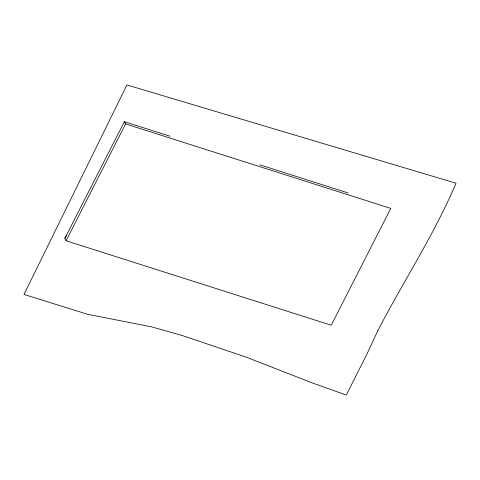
<?xml version="1.0" encoding="UTF-8"?>
<svg xmlns="http://www.w3.org/2000/svg" width="480" height="480" viewBox="0 0 480 480"><rect width="100%" height="100%" fill="white"/><g stroke="black" fill="none" stroke-linecap="round" stroke-linejoin="round"><path stroke-width="0.72" d="M66.072 240.756L125.586 123.924L124.368 121.686L64.8 238.41L66.072 240.756L331.254 325.224L390.768 208.392L125.586 123.924M64.8 238.41L66.306 235.824M124.368 121.686L169.992 136.218M259.812 164.826L348.21 192.984M377.688 330.906L367.602 352.746L346.296 395.052L312.564 383.016L245.832 357.018L182.712 335.676L151.62 326.862L87.528 314.274L24 294.432L126.924 84.948L456 183.204C434.244 234.69 403.29 281.382 377.688 330.906"/></g></svg>
